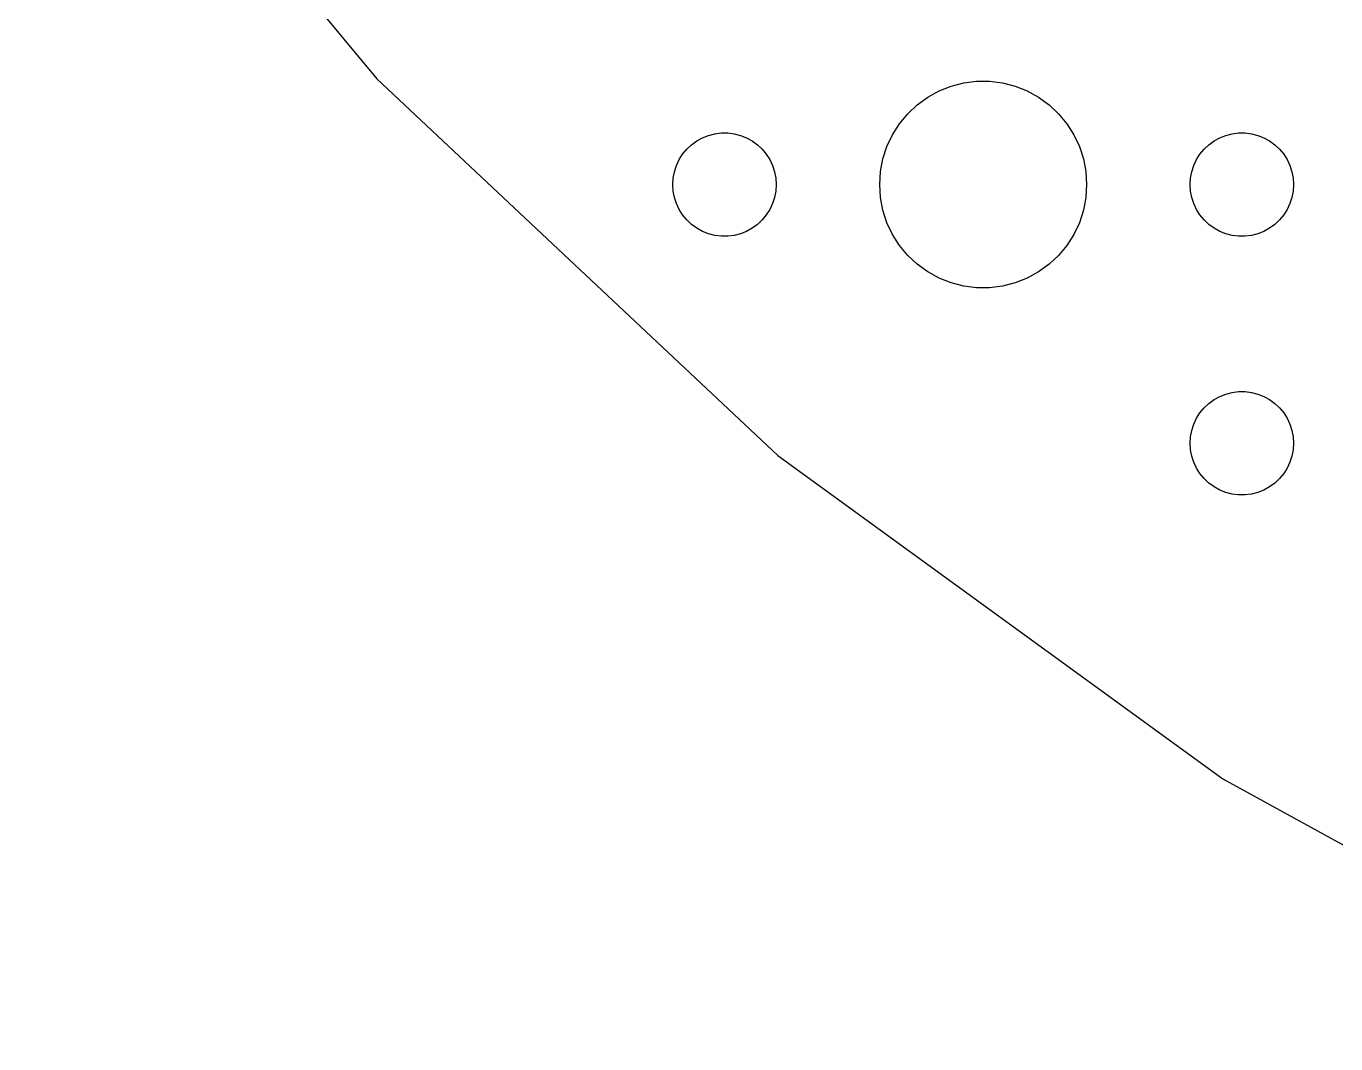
# Model space of a CAD drawing. Header units: metres. Extents: x -127 to 127, y -127 to 127.
# Drawn here: x -102.75 to -64.78, y -114.91 to -85.41 of the extents above; entities that cross this region are included whole.
import ezdxf

# ---------------------------------------------------------------- set-up
doc = ezdxf.new("R2010")
doc.units = ezdxf.units.M

msp = doc.modelspace()

# ---------------------------------------------------------------- linework, layer by layer
for p, q in [((-102.745, -74.6487), (-92.579, -86.9375)), ((-92.579, -86.9375), (-80.9529, -97.8552)), ((-76.6075, -87.467), (-76.2773, -87.2855)), ((-76.2773, -87.2855), (-75.927, -87.1468)), ((-75.927, -87.1468), (-75.5621, -87.0531)), ((-75.5621, -87.0531), (-75.1884, -87.0059)), ((-75.1884, -87.0059), (-74.8116, -87.0059)), ((-74.8116, -87.0059), (-74.4379, -87.0531)), ((-74.4379, -87.0531), (-74.073, -87.1468)), ((-74.073, -87.1468), (-73.7227, -87.2855)), ((-73.7227, -87.2855), (-73.3925, -87.467)), ((-77.1869, -87.9464), (-76.9123, -87.6885)), ((-76.9123, -87.6885), (-76.6075, -87.467)), ((-73.3925, -87.467), (-73.0877, -87.6885)), ((-73.0877, -87.6885), (-72.8131, -87.9464)), ((-77.427, -88.2366), (-77.1869, -87.9464)), ((-72.8131, -87.9464), (-72.573, -88.2366)), ((-77.6289, -88.5547), (-77.427, -88.2366)), ((-72.573, -88.2366), (-72.3711, -88.5547)), ((-83.5934, -88.9732), (-83.4561, -88.8442)), ((-83.4561, -88.8442), (-83.3037, -88.7335)), ((-83.3037, -88.7335), (-83.1387, -88.6428)), ((-83.1387, -88.6428), (-82.9635, -88.5734)), ((-82.9635, -88.5734), (-82.7811, -88.5266)), ((-82.7811, -88.5266), (-82.5942, -88.503)), ((-82.5942, -88.503), (-82.4058, -88.503)), ((-82.4058, -88.503), (-82.2189, -88.5266)), ((-82.2189, -88.5266), (-82.0365, -88.5734)), ((-82.0365, -88.5734), (-81.8613, -88.6428)), ((-81.8613, -88.6428), (-81.6963, -88.7335)), ((-81.6963, -88.7335), (-81.5439, -88.8442)), ((-81.5439, -88.8442), (-81.4065, -88.9732)), ((-77.7893, -88.8956), (-77.6289, -88.5547)), ((-72.3711, -88.5547), (-72.2107, -88.8956)), ((-68.5934, -88.9732), (-68.4561, -88.8442)), ((-68.4561, -88.8442), (-68.3037, -88.7335)), ((-68.3037, -88.7335), (-68.1387, -88.6428)), ((-68.1387, -88.6428), (-67.9635, -88.5734)), ((-67.9635, -88.5734), (-67.7811, -88.5266)), ((-67.7811, -88.5266), (-67.5942, -88.503)), ((-67.5942, -88.503), (-67.4058, -88.503)), ((-67.4058, -88.503), (-67.2189, -88.5266)), ((-67.2189, -88.5266), (-67.0365, -88.5734)), ((-67.0365, -88.5734), (-66.8613, -88.6428)), ((-66.8613, -88.6428), (-66.6963, -88.7335)), ((-66.6963, -88.7335), (-66.5439, -88.8442)), ((-66.5439, -88.8442), (-66.4065, -88.9732)), ((-83.8145, -89.2774), (-83.7135, -89.1183)), ((-83.7135, -89.1183), (-83.5934, -88.9732)), ((-81.4065, -88.9732), (-81.2865, -89.1183)), ((-81.2865, -89.1183), (-81.1855, -89.2774)), ((-77.9057, -89.2539), (-77.7893, -88.8956)), ((-72.2107, -88.8956), (-72.0943, -89.2539)), ((-68.8145, -89.2774), (-68.7135, -89.1183)), ((-68.7135, -89.1183), (-68.5934, -88.9732)), ((-66.4065, -88.9732), (-66.2865, -89.1183)), ((-66.2865, -89.1183), (-66.1855, -89.2774)), ((-83.9529, -89.627), (-83.8947, -89.4478)), ((-83.8947, -89.4478), (-83.8145, -89.2774)), ((-81.1855, -89.2774), (-81.1053, -89.4478)), ((-81.1053, -89.4478), (-81.0471, -89.627)), ((-77.9763, -89.624), (-77.9057, -89.2539)), ((-72.0943, -89.2539), (-72.0237, -89.624)), ((-68.9529, -89.627), (-68.8947, -89.4478)), ((-68.8947, -89.4478), (-68.8145, -89.2774)), ((-66.1855, -89.2774), (-66.1053, -89.4478)), ((-66.1053, -89.4478), (-66.0471, -89.627)), ((-84, -90), (-83.9882, -89.812)), ((-83.9882, -89.812), (-83.9529, -89.627)), ((-81.0471, -89.627), (-81.0118, -89.812)), ((-81.0118, -89.812), (-81, -90)), ((-78, -90), (-77.9763, -89.624)), ((-72.0237, -89.624), (-72, -90)), ((-69, -90), (-68.9882, -89.812)), ((-68.9882, -89.812), (-68.9529, -89.627)), ((-66.0471, -89.627), (-66.0118, -89.812)), ((-66.0118, -89.812), (-66, -90)), ((-83.9882, -90.188), (-84, -90)), ((-83.9529, -90.373), (-83.9882, -90.188)), ((-81.0118, -90.188), (-81.0471, -90.373)), ((-81, -90), (-81.0118, -90.188)), ((-77.9763, -90.376), (-78, -90)), ((-72, -90), (-72.0237, -90.376)), ((-68.9882, -90.188), (-69, -90)), ((-68.9529, -90.373), (-68.9882, -90.188)), ((-66.0118, -90.188), (-66.0471, -90.373)), ((-66, -90), (-66.0118, -90.188)), ((-83.8947, -90.5522), (-83.9529, -90.373)), ((-83.8145, -90.7226), (-83.8947, -90.5522)), ((-83.7135, -90.8817), (-83.8145, -90.7226)), ((-81.1855, -90.7226), (-81.2865, -90.8817)), ((-81.1053, -90.5522), (-81.1855, -90.7226)), ((-81.0471, -90.373), (-81.1053, -90.5522)), ((-77.9057, -90.7461), (-77.9763, -90.376)), ((-77.7893, -91.1044), (-77.9057, -90.7461)), ((-72.0943, -90.7461), (-72.2107, -91.1044)), ((-72.0237, -90.376), (-72.0943, -90.7461)), ((-68.8947, -90.5522), (-68.9529, -90.373)), ((-68.8145, -90.7226), (-68.8947, -90.5522)), ((-68.7135, -90.8817), (-68.8145, -90.7226)), ((-66.1855, -90.7226), (-66.2865, -90.8817)), ((-66.1053, -90.5522), (-66.1855, -90.7226)), ((-66.0471, -90.373), (-66.1053, -90.5522)), ((-83.5934, -91.0268), (-83.7135, -90.8817)), ((-83.4561, -91.1558), (-83.5934, -91.0268)), ((-81.4065, -91.0268), (-81.5439, -91.1558)), ((-81.2865, -90.8817), (-81.4065, -91.0268)), ((-77.6289, -91.4453), (-77.7893, -91.1044)), ((-72.2107, -91.1044), (-72.3711, -91.4453)), ((-68.5934, -91.0268), (-68.7135, -90.8817)), ((-68.4561, -91.1558), (-68.5934, -91.0268)), ((-66.4065, -91.0268), (-66.5439, -91.1558)), ((-66.2865, -90.8817), (-66.4065, -91.0268)), ((-83.3037, -91.2665), (-83.4561, -91.1558)), ((-83.1387, -91.3572), (-83.3037, -91.2665)), ((-82.9635, -91.4266), (-83.1387, -91.3572)), ((-82.7811, -91.4734), (-82.9635, -91.4266)), ((-82.5942, -91.497), (-82.7811, -91.4734)), ((-82.4058, -91.497), (-82.5942, -91.497)), ((-82.2189, -91.4734), (-82.4058, -91.497)), ((-82.0365, -91.4266), (-82.2189, -91.4734)), ((-81.8613, -91.3572), (-82.0365, -91.4266)), ((-81.6963, -91.2665), (-81.8613, -91.3572)), ((-81.5439, -91.1558), (-81.6963, -91.2665)), ((-77.427, -91.7634), (-77.6289, -91.4453)), ((-72.3711, -91.4453), (-72.573, -91.7634)), ((-68.3037, -91.2665), (-68.4561, -91.1558)), ((-68.1387, -91.3572), (-68.3037, -91.2665)), ((-67.9635, -91.4266), (-68.1387, -91.3572)), ((-67.7811, -91.4734), (-67.9635, -91.4266)), ((-67.5942, -91.497), (-67.7811, -91.4734)), ((-67.4058, -91.497), (-67.5942, -91.497)), ((-67.2189, -91.4734), (-67.4058, -91.497)), ((-67.0365, -91.4266), (-67.2189, -91.4734)), ((-66.8613, -91.3572), (-67.0365, -91.4266)), ((-66.6963, -91.2665), (-66.8613, -91.3572)), ((-66.5439, -91.1558), (-66.6963, -91.2665)), ((-77.1869, -92.0536), (-77.427, -91.7634)), ((-72.573, -91.7634), (-72.8131, -92.0536)), ((-76.9123, -92.3115), (-77.1869, -92.0536)), ((-72.8131, -92.0536), (-73.0877, -92.3115)), ((-76.6075, -92.533), (-76.9123, -92.3115)), ((-76.2773, -92.7145), (-76.6075, -92.533)), ((-73.3925, -92.533), (-73.7227, -92.7145)), ((-73.0877, -92.3115), (-73.3925, -92.533)), ((-75.927, -92.8532), (-76.2773, -92.7145)), ((-75.5621, -92.9469), (-75.927, -92.8532)), ((-75.1884, -92.9941), (-75.5621, -92.9469)), ((-74.8116, -92.9941), (-75.1884, -92.9941)), ((-74.4379, -92.9469), (-74.8116, -92.9941)), ((-74.073, -92.8532), (-74.4379, -92.9469)), ((-73.7227, -92.7145), (-74.073, -92.8532)), ((-67.9635, -96.0734), (-67.7811, -96.0266)), ((-67.7811, -96.0266), (-67.5942, -96.003)), ((-67.5942, -96.003), (-67.4058, -96.003)), ((-67.4058, -96.003), (-67.2189, -96.0266)), ((-67.2189, -96.0266), (-67.0365, -96.0734)), ((-68.5934, -96.4732), (-68.4561, -96.3442)), ((-68.4561, -96.3442), (-68.3037, -96.2335)), ((-68.3037, -96.2335), (-68.1387, -96.1428)), ((-68.1387, -96.1428), (-67.9635, -96.0734)), ((-67.0365, -96.0734), (-66.8613, -96.1428)), ((-66.8613, -96.1428), (-66.6963, -96.2335)), ((-66.6963, -96.2335), (-66.5439, -96.3442)), ((-66.5439, -96.3442), (-66.4065, -96.4732)), ((-68.8947, -96.9478), (-68.8145, -96.7774)), ((-68.8145, -96.7774), (-68.7135, -96.6183)), ((-68.7135, -96.6183), (-68.5934, -96.4732)), ((-66.4065, -96.4732), (-66.2865, -96.6183)), ((-66.2865, -96.6183), (-66.1855, -96.7774)), ((-66.1855, -96.7774), (-66.1053, -96.9478)), ((-68.9882, -97.312), (-68.9529, -97.127)), ((-68.9529, -97.127), (-68.8947, -96.9478)), ((-66.1053, -96.9478), (-66.0471, -97.127)), ((-66.0471, -97.127), (-66.0118, -97.312)), ((-69, -97.5), (-68.9882, -97.312)), ((-68.9882, -97.688), (-69, -97.5)), ((-66.0118, -97.312), (-66, -97.5)), ((-66, -97.5), (-66.0118, -97.688)), ((-80.9529, -97.8552), (-68.05, -107.23)), ((-68.9529, -97.873), (-68.9882, -97.688)), ((-68.8947, -98.0522), (-68.9529, -97.873)), ((-66.0471, -97.873), (-66.1053, -98.0522)), ((-66.0118, -97.688), (-66.0471, -97.873)), ((-68.8145, -98.2226), (-68.8947, -98.0522)), ((-68.7135, -98.3817), (-68.8145, -98.2226)), ((-66.1855, -98.2226), (-66.2865, -98.3817)), ((-66.1053, -98.0522), (-66.1855, -98.2226)), ((-68.5934, -98.5268), (-68.7135, -98.3817)), ((-68.4561, -98.6558), (-68.5934, -98.5268)), ((-68.3037, -98.7665), (-68.4561, -98.6558)), ((-66.5439, -98.6558), (-66.6963, -98.7665)), ((-66.4065, -98.5268), (-66.5439, -98.6558)), ((-66.2865, -98.3817), (-66.4065, -98.5268)), ((-68.1387, -98.8572), (-68.3037, -98.7665)), ((-67.9635, -98.9266), (-68.1387, -98.8572)), ((-67.7811, -98.9734), (-67.9635, -98.9266)), ((-67.5942, -98.997), (-67.7811, -98.9734)), ((-67.4058, -98.997), (-67.5942, -98.997)), ((-67.2189, -98.9734), (-67.4058, -98.997)), ((-67.0365, -98.9266), (-67.2189, -98.9734)), ((-66.8613, -98.8572), (-67.0365, -98.9266)), ((-66.6963, -98.7665), (-66.8613, -98.8572)), ((-68.05, -107.23), (-54.074, -114.913))]:
    msp.add_line(p, q)

doc.saveas('drawing.dxf')
